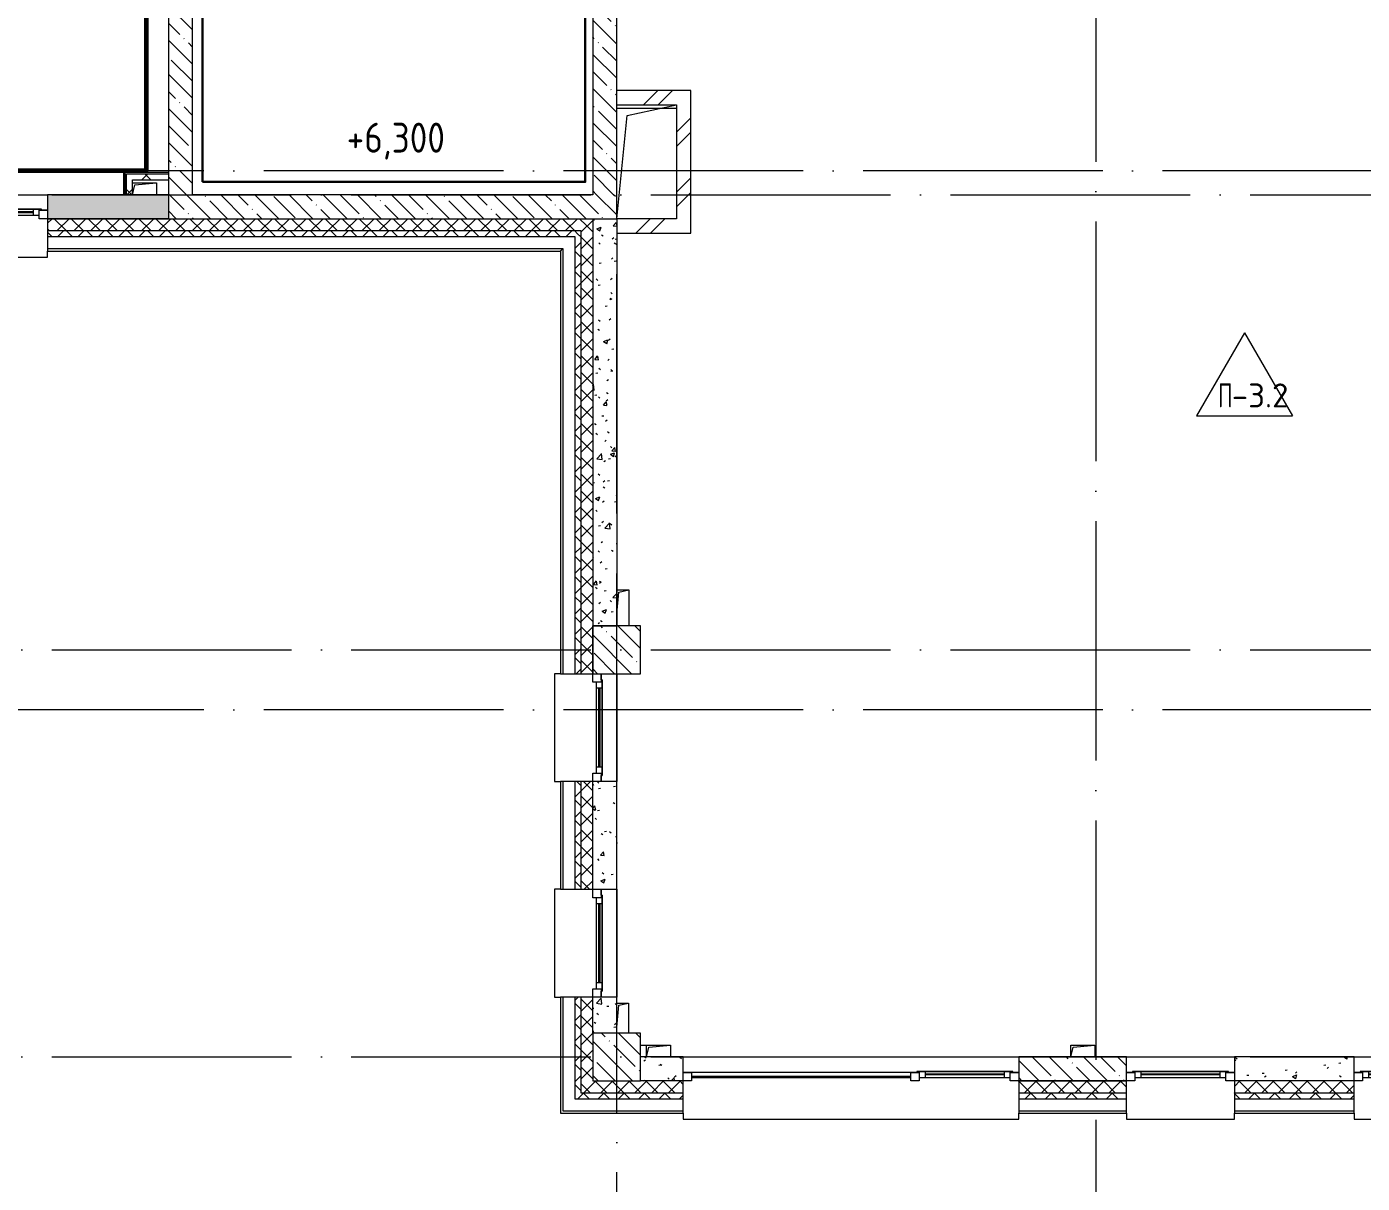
# Model space of a CAD drawing. Header units: millimetres. Extents: x -592259 to 288321, y -552984 to 293768.
# Drawn here: x 128029 to 139175, y -240386 to -230728 of the extents above; entities that cross this region are included whole.
import ezdxf

# ---------------------------------------------------------------- set-up
doc = ezdxf.new("R2010")
doc.units = ezdxf.units.MM
doc.linetypes.add('ADSK_Линия сетки', pattern=[2500, 2000, -250, 0, -250])
for name, color, linetype, lineweight in [('4.2) Штук 4 вып', 6, 'Continuous', 60), ('4.7) Штук. 5 вып 3.7Шт', 6, 'Continuous', 30), ('A-DETL-GENF-OTLN', 250, 'Continuous', 5), ('A-FLOR-____-IDEN', 250, 'Continuous', 9), ('A-FLOR-____-OTLN', 250, 'Continuous', 9), ('A-GLAZ-____-MCUT', 250, 'Continuous', 9), ('A-GLAZ-____-OTLN', 250, 'Continuous', 5), ('A-WALL-____-MCUT', 250, 'Continuous', 13), ('A-WALL-____-PATT', 250, 'Continuous', 13), ('A-WALL-FNSH-MCUT', 250, 'Continuous', 13), ('G-____-____-DIMS', 250, 'Continuous', 9), ('I-WALL-____-OTLN', 250, 'Continuous', 9), ('S-COLS-____-MCUT', 250, 'Continuous', 25), ('S-COLS-____-OTLN', 250, 'Continuous', 9), ('S-GRID-____-OTLN', 250, 'Continuous', 9)]:
    doc.layers.add(name, color=color, linetype=linetype, lineweight=lineweight)
doc.styles.add('GOST Common_1', font='', dxfattribs={"width": 0.9, "height": 250})
doc.styles.add('ISOCPEUR_2', font='isocpeur.ttf', dxfattribs={"height": 160})
doc.styles.get('GOST Common_1').set_extended_font_data('GOST Common')
pattern_1 = [(135, (28052.9, -258555.93), (-84.85281, -84.85281), []), (225, (28052.9, -258555.93), (84.85281, -84.85281), [])]
pattern_2 = [(45, (28052.91, -258555.93), (-70.71068, 70.71068), []), (135, (28052.91, -258555.93), (-70.71068, -70.71068), [])]
pattern_3 = [(135, (28052.9, -258555.93), (-142.5612, -142.5612), []), (135, (28195.47, -258555.93), (-142.5612, -142.5612), [252.016, -50.403, 3.353, -47.05])]
pattern_4 = [(50, (28052.9, -258555.93), (364.3679, -31.8783), [38.1, -419.1]), (355, (28052.9, -258555.93), (-70.4859, 382.1133), [30.48, -335.28]), (100.451, (28083.27, -258558.6), (293.885, 350.2334), [32.38, -356.18]), (46.184, (28052.9, -258454.33), (542.1585, -84.0858), [57.15, -628.65]), (96.636, (28098.1, -258461.34), (474.805, 494.8554), [48.57, -534.27]), (351.184, (28052.9, -258454.33), (474.8102, 494.85), [45.72, -502.92]), (21, (28103.7, -258479.73), (303.2285, -204.5305), [38.1, -419.1]), (326, (28103.7, -258479.73), (123.6039, 368.376), [30.48, -335.28]), (71.451, (28128.97, -258496.77), (426.8341, 163.8427), [32.38, -356.18]), (37.5, (28052.9, -258555.93), (6.17665, 169.11015), [16.764, -314.452, 16.764, -323.596, -336.55]), (37.5, (28052.9, -258555.93), (6.17665, 169.11015), [-671.576, 16.764, -319.786]), (7.5, (28052.9, -258555.93), (133.63888, 200.3615), [16.764, -177.292, 16.764, -306.832, -128.27]), (7.5, (28052.9, -258555.93), (133.63888, 200.3615), [-517.652, 16.764, -111.506]), (327.5, (27939.62, -258555.93), (271.18182, -11.45836), [16.764, -110.236, 16.764, -379.476, -525.78]), (327.5, (27939.62, -258555.93), (271.18182, -11.45836), [-523.24, 16.764, -509.016]), (317.5, (27888.82, -258555.93), (296.2585, 50.85285), [16.764, -148.336, 16.764, -246.38, -373.38]), (317.5, (27888.82, -258555.93), (296.2585, 50.85285), [-428.244, 16.764, -356.616])]
pattern_5 = [(45, (28052.9, -258555.93), (-141.42136, 141.42136), []), (135, (28052.9, -258555.93), (-141.42136, -141.42136), [])]
pattern_6 = [(45, (28052.9, -258555.93), (-251.4472, 251.4472), []), (45, (28052.9, -258174.93), (-251.4472, 251.4472), [])]

# ---------------------------------------------------------------- blocks, each defined once
blk = doc.blocks.new('Окно_СКБ_2Ст1 - Окно_СКБ_2Ст_2800_ОК11Л-29018704-АР1_Маркировочный план 3 этажа секция 2_3')
at = {"layer": 'A-GLAZ-____-MCUT'}
for p, q in [((-1400, -195), (-1400, -125)), ((-1400, -125), (-1330, -125)), ((-1330, -195), (-1400, -195)), ((-1330, -195), (-1350, -195)), ((-1350, -195), (-1350, -205)), ((-1350, -205), (-550, -205)), ((-550, -205), (-1350, -205)), ((-1330, -125), (-1330, -195)), ((-570, -155), (-1330, -155)), ((-1330, -155), (-1330, -195)), ((-1280, -205), (-1280, -155)), ((-620, -205), (-620, -155)), ((-570, -195), (-570, -125)), ((-570, -125), (-500, -125)), ((-570, -195), (-570, -155)), ((-500, -195), (-570, -195)), ((-550, -195), (-570, -195)), ((-550, -205), (-550, -195)), ((-500, -125), (-500, -195)), ((1330, -195), (1330, -125)), ((1330, -125), (1400, -125)), ((1400, -195), (1330, -195)), ((1400, -125), (1400, -195))]:
    blk.add_line(p, q, dxfattribs=at)
at = {"layer": 'A-GLAZ-____-MCUT', "lineweight": 5}
for p, q in [((-1280, -175), (-620, -175)), ((-620, -185), (-1280, -185)), ((1330, -155), (-500, -155)), ((1330, -165), (-500, -165))]:
    blk.add_line(p, q, dxfattribs=at)
at = {"layer": 'A-GLAZ-____-OTLN'}
for p, q in [((-1400, -195), (-1350, -195)), ((-550, -195), (1400, -195))]:
    blk.add_line(p, q, dxfattribs=at)
blk = doc.blocks.new('Окно_СКБ_1Ст1 - 120_Окно_СКБ_1Ст_900_ОК6Л-29019242-АР1_Маркировочный план 3 этажа секция 2_3')
at = {"layer": 'A-GLAZ-____-MCUT'}
for p, q in [((-450, -195), (-450, -125)), ((-450, -125), (-380, -125)), ((-380, -195), (-450, -195)), ((-380, -195), (-400, -195)), ((-400, -195), (-400, -205)), ((-400, -205), (400, -205)), ((400, -205), (-400, -205)), ((-380, -125), (-380, -195)), ((380, -155), (-380, -155)), ((-380, -155), (-380, -195)), ((-330, -205), (-330, -155)), ((330, -205), (330, -155)), ((380, -195), (380, -125)), ((380, -125), (450, -125)), ((380, -195), (380, -155)), ((450, -195), (380, -195)), ((400, -195), (380, -195)), ((400, -205), (400, -195)), ((450, -125), (450, -195))]:
    blk.add_line(p, q, dxfattribs=at)
at = {"layer": 'A-GLAZ-____-MCUT', "lineweight": 5}
for p, q in [((-330, -175), (330, -175)), ((330, -185), (-330, -185))]:
    blk.add_line(p, q, dxfattribs=at)
at = {"layer": 'A-GLAZ-____-OTLN'}
for p, q in [((-450, -195), (-400, -195)), ((400, -195), (450, -195))]:
    blk.add_line(p, q, dxfattribs=at)
blk = doc.blocks.new('Окно_СКБ_1Ст1 - 120_Окно_СКБ_1Ст_900_ОК6Л-29019246-АР1_Маркировочный план 3 этажа секция 2_3')
at = {"layer": 'A-GLAZ-____-MCUT'}
for p, q in [((-450, -195), (-450, -125)), ((-450, -125), (-380, -125)), ((-380, -195), (-450, -195)), ((-380, -195), (-400, -195)), ((-400, -195), (-400, -205)), ((-400, -205), (400, -205)), ((400, -205), (-400, -205)), ((-380, -125), (-380, -195)), ((380, -155), (-380, -155)), ((-380, -155), (-380, -195)), ((-330, -205), (-330, -155)), ((330, -205), (330, -155)), ((380, -195), (380, -125)), ((380, -125), (450, -125)), ((380, -195), (380, -155)), ((450, -195), (380, -195)), ((400, -195), (380, -195)), ((400, -205), (400, -195)), ((450, -125), (450, -195))]:
    blk.add_line(p, q, dxfattribs=at)
at = {"layer": 'A-GLAZ-____-MCUT', "lineweight": 5}
for p, q in [((-330, -175), (330, -175)), ((330, -185), (-330, -185))]:
    blk.add_line(p, q, dxfattribs=at)
at = {"layer": 'A-GLAZ-____-OTLN'}
for p, q in [((-450, -195), (-400, -195)), ((400, -195), (450, -195))]:
    blk.add_line(p, q, dxfattribs=at)
blk = doc.blocks.new('Окно_СКБ_1Ст1 - 120_Окно_СКБ_1Ст_900_ОК3л-29018696-АР1_Маркировочный план 3 этажа секция 2_3')
at = {"layer": 'A-GLAZ-____-MCUT'}
for p, q in [((-450, -195), (-450, -125)), ((-450, -125), (-380, -125)), ((-380, -195), (-450, -195)), ((-380, -195), (-400, -195)), ((-400, -195), (-400, -205)), ((-400, -205), (400, -205)), ((400, -205), (-400, -205)), ((-380, -125), (-380, -195)), ((380, -155), (-380, -155)), ((-380, -155), (-380, -195)), ((-330, -205), (-330, -155)), ((330, -205), (330, -155)), ((380, -195), (380, -125)), ((380, -125), (450, -125)), ((380, -195), (380, -155)), ((450, -195), (380, -195)), ((400, -195), (380, -195)), ((400, -205), (400, -195)), ((450, -125), (450, -195))]:
    blk.add_line(p, q, dxfattribs=at)
at = {"layer": 'A-GLAZ-____-MCUT', "lineweight": 5}
for p, q in [((-330, -175), (330, -175)), ((330, -185), (-330, -185))]:
    blk.add_line(p, q, dxfattribs=at)
at = {"layer": 'A-GLAZ-____-OTLN'}
for p, q in [((-450, -195), (-400, -195)), ((400, -195), (450, -195))]:
    blk.add_line(p, q, dxfattribs=at)
blk = doc.blocks.new('WNW_Отлив1 - Отлив_металлический 2-28596055-АР1_Маркировочный план 3 этажа секция 2_3')
at = {"layer": 'A-GLAZ-____-OTLN'}
for p, q in [((450, 320), (-450, 320)), ((-450, 320), (-450, 270)), ((450, 270), (450, 320))]:
    blk.add_line(p, q, dxfattribs=at)
blk = doc.blocks.new('WNW_Отлив1 - Отлив_металлический 2-28596384-АР1_Маркировочный план 3 этажа секция 2_3')
at = {"layer": 'A-GLAZ-____-OTLN'}
for p, q in [((1400, 320), (-1400, 320)), ((-1400, 320), (-1400, 270)), ((1400, 270), (1400, 320))]:
    blk.add_line(p, q, dxfattribs=at)
blk = doc.blocks.new('BSC_Колонна _Прямоугольная - 400x400-V138-АР1_Маркировочный план 3 этажа секция 2_3')
at = {"layer": 'S-COLS-____-OTLN', "lineweight": 5}
h = blk.add_hatch(dxfattribs=at)
h.set_pattern_fill('FP_114', color=256, style=0, pattern_type=2)
h.set_pattern_definition([(135, (-104900, -19225), (-142.56192, -142.56192), []), (135, (-104757.44, -19225), (-142.56192, -142.56192), [252.016, -50.403, 3.353, -47.05])])
h.paths.add_polyline_path([(0, -200), (200, -200), (200, 200), (-200, 200), (-200, -200)])
at = {"layer": 'S-COLS-____-MCUT', "lineweight": 5}
for p, q in [((200, 200), (-200, 200)), ((-200, 200), (-200, -200)), ((200, -200), (200, 200)), ((-200, -200), (200, -200))]:
    blk.add_line(p, q, dxfattribs=at)
blk = doc.blocks.new('_Wn_-As_OpeningMEP_floor__Rectangular - _Wn_-As_OpeningMEP_floor__Rectangular-39137523-АР1_Маркировочный план 3 этажа секция 2_3')
at = {"layer": 'A-DETL-GENF-OTLN', "lineweight": 5}
for p, q in [((-50, -50), (-32, 132)), ((-32, 132), (50, 150))]:
    blk.add_line(p, q, dxfattribs=at)
blk = doc.blocks.new('_Wn_-As_OpeningMEP_floor__Rectangular - _Wn_-As_OpeningMEP_floor__Rectangular-V149-АР1_Маркировочный план 3 этажа секция 2_3')
at = {"layer": 'A-DETL-GENF-OTLN', "lineweight": 5}
for p, q in [((-50, -50), (-32, 132)), ((-32, 132), (50, 150))]:
    blk.add_line(p, q, dxfattribs=at)
blk = doc.blocks.new('_Wn_-As_OpeningMEP_floor__Rectangular - _Wn_-As_OpeningMEP_floor__Rectangular-V148-АР1_Маркировочный план 3 этажа секция 2_3')
at = {"layer": 'A-DETL-GENF-OTLN', "lineweight": 5}
for p, q in [((-100, 0), (-82, 82)), ((-82, 82), (100, 100))]:
    blk.add_line(p, q, dxfattribs=at)
blk = doc.blocks.new('_Wn_-As_OpeningMEP_floor__Rectangular - _Wn_-As_OpeningMEP_floor__Rectangular-39996176-АР1_Маркировочный план 3 этажа секция 2_3')
at = {"layer": 'A-DETL-GENF-OTLN', "lineweight": 5}
for p, q in [((-163, 438), (250, 525)), ((-250, -425), (-163, 438))]:
    blk.add_line(p, q, dxfattribs=at)
blk = doc.blocks.new('AAR_СКБ_Марка_Перекрытия - Марка пола-17325028-АР1_Маркировочный план 3 этажа секция 2_3')
at = {"layer": 'A-FLOR-____-IDEN'}
for p, q in [((0, 6.93), (-4, 0)), ((0, 6.93), (4, 0)), ((-4, 0), (4, 0))]:
    blk.add_line(p, q, dxfattribs=at)

msp = doc.modelspace()

# ---------------------------------------------------------------- hatches: boundary and pattern name
at = {"layer": 'A-WALL-____-PATT', "lineweight": 15}
h = msp.add_hatch(dxfattribs=at)
h.set_pattern_fill('FP_19', color=256, style=0, pattern_type=2)
h.set_pattern_definition(pattern_3)
h.paths.add_polyline_path([(129412.8162, -232330.8689), (129412.9057, -232330.8689), (129412.9057, -225280.9608), (129212.9057, -225280.9608), (129212.9057, -232330.8689), (129412.7566, -232330.8689)])
h.paths.add_polyline_path([(129257.8747, -223640.9608), (129412.9057, -223640.9608), (129412.9057, -222455.9292), (129212.9057, -222455.9292), (129212.9057, -223640.9608)])
h = msp.add_hatch(dxfattribs=at)
h.set_pattern_fill('FP_19', color=256, style=0, pattern_type=2)
h.set_pattern_definition(pattern_3)
h.paths.add_polyline_path([(132752.9063, -232130.8689), (132952.9063, -232130.8689), (132952.9063, -230430.9286), (132752.9063, -230430.9286), (132752.9063, -231449.0772)])
h.paths.add_polyline_path([(132752.9063, -230030.9286), (132952.9063, -230030.9286), (132952.9063, -226230.9286), (132752.9063, -226230.9286), (132752.9063, -230016.7154)])
h.paths.add_polyline_path([(132952.9063, -225830.9286), (132952.9063, -225280.9608), (132752.9063, -225280.9608), (132752.9063, -225830.9286)])
h.paths.add_polyline_path([(132752.9063, -223640.9608), (132952.9063, -223640.9608), (132952.9063, -222980.9286), (132752.9063, -222980.9286), (132752.9063, -223610.9608)])
h = msp.add_hatch(dxfattribs=at)
h.set_pattern_fill('FP_2', color=256, style=0, pattern_type=2)
h.set_pattern_definition(pattern_6)
h.paths.add_polyline_path([(133152.9057, -231380.8982), (133452.9063, -231380.8982), (133452.9063, -231260.8982), (132952.9063, -231260.8982), (132952.9063, -231380.8982)])
h = msp.add_hatch(dxfattribs=at)
h.set_pattern_fill('FP_2', color=256, style=0, pattern_type=2)
h.set_pattern_definition(pattern_6)
h.paths.add_polyline_path([(133453.0388, -232330.8689), (133572.9063, -232330.8689), (133572.9063, -231260.8982), (133452.9063, -231260.8982), (133452.9063, -232330.8689)])
h = msp.add_hatch(dxfattribs=at)
h.set_pattern_fill('FP_52', color=256, style=0, pattern_type=2)
h.set_pattern_definition(pattern_5)
h.paths.add_polyline_path([(128862.9057, -232005.9286), (129212.9057, -232005.9286), (129212.9057, -231955.9286), (128862.9057, -231955.9286)])
h = msp.add_hatch(dxfattribs=at)
h.set_pattern_fill('FP_52', color=256, style=0, pattern_type=2)
h.set_pattern_definition(pattern_5)
h.paths.add_polyline_path([(128910.8044, -232130.9286), (128912.9057, -232130.9286), (128912.9057, -232005.9286), (128862.9057, -232005.9286), (128862.9057, -232130.9286)])
h = msp.add_hatch(dxfattribs=at)
h.set_pattern_fill('FP_124', color=256, style=0, pattern_type=2)
h.set_pattern_definition(pattern_4)
h.paths.add_polyline_path([(129212.3031, -232330.9286), (129212.9057, -232330.8689), (129212.9057, -232130.9286), (128202.9057, -232130.9286), (128202.9057, -232330.9286), (128235.0029, -232330.9286)])
h.paths.add_polyline_path([(121602.9057, -232330.9286), (121602.9057, -232130.9286), (120802.9057, -232130.9286), (120802.9057, -232330.9286), (121476.9879, -232330.9286)])
h.paths.add_polyline_path([(126883.3999, -232330.9286), (127302.9057, -232330.8689), (127302.9057, -232130.9286), (126402.9057, -232130.9286), (126402.9057, -232330.9286)])
h.paths.add_polyline_path([(125502.9057, -232330.9286), (125502.9057, -232130.9286), (124952.9057, -232130.9286), (124953.2339, -232330.9286)])
h.paths.add_polyline_path([(124552.7566, -232330.9286), (124552.9057, -232330.8689), (124552.9057, -232130.9286), (124302.9057, -232130.9286), (124302.9057, -232330.9286)])
h.paths.add_polyline_path([(99902.9057, -232330.9286), (101352.9057, -232330.8689), (101352.9057, -232130.9286), (99902.9057, -232130.9286), (99902.9057, -232330.8689)])
h.paths.add_polyline_path([(98202.9057, -232330.9286), (98202.9057, -232130.9286), (97752.9057, -232130.9286), (97753.1742, -232330.9286), (97823.9355, -232330.9286)])
h.paths.add_polyline_path([(117422.179, -232330.9286), (117702.9057, -232330.8689), (117702.9057, -232130.9286), (116902.9057, -232130.9286), (116902.9057, -232330.9286)])
h.paths.add_polyline_path([(118602.9057, -232330.9286), (119502.9057, -232330.8689), (119502.9057, -232130.9286), (118602.9057, -232130.9286), (118602.9057, -232330.8689)])
h.paths.add_polyline_path([(113367.37, -232330.9286), (113802.9057, -232330.8689), (113802.9057, -232130.9286), (112302.9057, -232130.9286), (112302.9057, -232330.9286)])
h.paths.add_polyline_path([(111402.9057, -232330.9286), (111402.9057, -232130.9286), (111202.9057, -232130.9286), (111203.0251, -232330.9286)])
h.paths.add_polyline_path([(110802.7267, -232330.9286), (110802.9057, -232330.8689), (110802.9057, -232130.9286), (110502.9057, -232130.9286), (110502.9057, -232330.9286), (110664.164, -232330.9286)])
h.paths.add_polyline_path([(109602.9057, -232330.9286), (109602.9057, -232130.9286), (108352.9057, -232130.9286), (108352.9057, -232330.9286), (109312.561, -232330.9286)])
h.paths.add_polyline_path([(103902.9057, -232330.9286), (103902.9057, -232130.9286), (103052.9057, -232130.9286), (103052.9057, -232330.9286)])
h.paths.add_polyline_path([(102652.667, -232330.9286), (102652.9057, -232330.8689), (102652.9057, -232130.9286), (102252.9057, -232130.9286), (102252.9057, -232330.9286), (102554.546, -232330.9286)])
h = msp.add_hatch(dxfattribs=at)
h.set_pattern_fill('FP_19', color=256, style=0, pattern_type=2)
h.set_pattern_definition(pattern_3)
h.paths.add_polyline_path([(132482.9063, -232330.8689), (132952.9051, -232330.8677), (132952.8838, -232130.8689), (129412.9057, -232130.9286), (129412.9057, -232330.8689), (132289.8119, -232330.8689)])
h = msp.add_hatch(dxfattribs=at)
h.set_pattern_fill('FP_49', color=256, style=0, pattern_type=2)
h.set_pattern_definition(pattern_2)
h.paths.add_polyline_path([(131062.9276, -232430.8689), (132652.9063, -232430.8689), (132752.8838, -232330.8689), (128202.9057, -232330.9286), (128202.9057, -232430.8689), (130938.2089, -232430.8689)])
h.paths.add_polyline_path([(125502.9057, -232430.8689), (125502.9057, -232330.9286), (124302.9057, -232330.9286), (124302.9057, -232430.8689)])
h.paths.add_polyline_path([(126883.3999, -232430.8689), (127302.9057, -232430.8689), (127302.3687, -232330.9286), (126402.9057, -232330.9286), (126402.9057, -232430.8689)])
h.paths.add_polyline_path([(118602.9057, -232430.8689), (119502.9057, -232430.8689), (119502.3687, -232330.9286), (118602.9057, -232330.9286)])
h.paths.add_polyline_path([(121602.9057, -232430.8689), (121602.9057, -232330.9286), (120402.9057, -232330.9286), (120402.9057, -232430.8689), (121476.9879, -232430.8689)])
h.paths.add_polyline_path([(117422.179, -232430.8689), (117702.9057, -232430.8689), (117702.9057, -232330.9286), (116502.9057, -232330.9286), (116502.9057, -232430.8689), (116902.9057, -232430.8689)])
h.paths.add_polyline_path([(113367.37, -232430.8689), (113802.9057, -232430.8689), (113802.0107, -232330.9286), (112302.9057, -232330.9286), (112302.9057, -232430.8689)])
h.paths.add_polyline_path([(110664.164, -232430.8689), (111402.9057, -232430.8689), (111402.9057, -232330.9286), (110502.9057, -232330.9286), (110502.9057, -232430.8689)])
h.paths.add_polyline_path([(109602.9057, -232430.8689), (109602.9057, -232330.9286), (107952.9057, -232330.9286), (107952.9057, -232430.8689), (109312.561, -232430.8689)])
h.paths.add_polyline_path([(102554.546, -232430.8689), (103902.9057, -232430.8689), (103902.9057, -232330.9286), (102252.9057, -232330.9286), (102252.9057, -232430.8689)])
h.paths.add_polyline_path([(101202.943, -232430.8689), (101352.9057, -232430.8689), (101352.0405, -232330.9286), (99902.9057, -232330.9286), (99902.9057, -232430.8689)])
h.paths.add_polyline_path([(97302.9356, -232430.8689), (98202.9057, -232430.8689), (98202.9057, -232330.9286), (97252.9057, -232330.9286), (97252.9057, -232430.8689)])
h = msp.add_hatch(dxfattribs=at)
h.set_pattern_fill('FP_49', color=256, style=0, pattern_type=2)
h.set_pattern_definition(pattern_2)
h.paths.add_polyline_path([(132652.9063, -239530.9286), (132752.9057, -239530.9136), (132752.9063, -238830.9286), (132652.9063, -238830.9286), (132652.9063, -239527.8881)])
h.paths.add_polyline_path([(132690.5692, -237930.9286), (132752.9063, -237930.9286), (132752.9063, -237030.9286), (132652.9063, -237030.9286), (132652.9063, -237930.9286)])
h.paths.add_polyline_path([(132652.9063, -236130.9286), (132752.9057, -236130.9286), (132752.8838, -232330.8914), (132652.9063, -232430.8689), (132652.9063, -235430.8689)])
h = msp.add_hatch(dxfattribs=at)
h.set_pattern_fill('FP_124', color=256, style=0, pattern_type=2)
h.set_pattern_definition(pattern_4)
h.paths.add_polyline_path([(132952.9063, -235430.8689), (132952.9051, -232330.8689), (132752.9063, -232330.8982), (132752.9063, -235430.8689), (132866.7964, -235430.8689)])
h = msp.add_hatch(dxfattribs=at)
h.set_pattern_fill('FP_2', color=256, style=0, pattern_type=2)
h.set_pattern_definition(pattern_6)
h.paths.add_polyline_path([(133513.5954, -232450.8689), (133572.9063, -232450.8689), (133572.9063, -232330.8689), (132952.9063, -232330.8982), (132952.9063, -232450.8689), (133510.118, -232450.8689)])
h = msp.add_hatch(dxfattribs=at)
h.set_pattern_fill('FP_48', color=256, style=0, pattern_type=2)
h.set_pattern_definition(pattern_1)
h.paths.add_polyline_path([(132602.9063, -232480.8689), (132652.9063, -232430.8689), (128202.9057, -232430.8689), (128202.9057, -232480.8689), (132502.9063, -232480.8689)])
h.paths.add_polyline_path([(127302.9057, -232480.8689), (127302.9057, -232430.8689), (126402.9057, -232430.8689), (126402.9057, -232480.8689), (126883.3999, -232480.8689)])
h.paths.add_polyline_path([(124952.9057, -232480.8689), (125502.9057, -232480.8689), (125502.9057, -232430.8689), (124302.9057, -232430.8689), (124302.9057, -232480.8689)])
h.paths.add_polyline_path([(120402.9057, -232480.8689), (121602.9057, -232480.8689), (121602.9057, -232430.8689), (120402.9057, -232430.8689)])
h.paths.add_polyline_path([(119502.9057, -232480.8689), (119502.9057, -232430.8689), (118602.9057, -232430.8689), (118602.9057, -232480.8689), (118773.7819, -232480.8689)])
h.paths.add_polyline_path([(117702.9057, -232480.8689), (117702.9057, -232430.8689), (116502.9057, -232430.8689), (116502.9057, -232480.8689), (117422.179, -232480.8689)])
h.paths.add_polyline_path([(112302.9057, -232480.8689), (113802.9057, -232480.8689), (113802.9057, -232430.8689), (112302.9057, -232430.8689), (112302.9057, -232456.0511)])
h.paths.add_polyline_path([(111402.9057, -232480.8689), (111402.9057, -232430.8689), (110502.9057, -232430.8689), (110502.9057, -232480.8689), (110664.164, -232480.8689)])
h.paths.add_polyline_path([(107952.9057, -232480.8689), (109602.9057, -232480.8689), (109602.9057, -232430.8689), (107952.9057, -232430.8689)])
h.paths.add_polyline_path([(102554.546, -232480.8689), (103902.9057, -232480.8689), (103902.9057, -232430.8689), (102252.9057, -232430.8689), (102252.9057, -232480.8689)])
h.paths.add_polyline_path([(101352.9057, -232480.8689), (101352.9057, -232430.8689), (99902.9057, -232430.8689), (99902.9057, -232480.8689), (101202.943, -232480.8689)])
h.paths.add_polyline_path([(97202.9057, -232480.8689), (98202.9057, -232480.8689), (98202.9057, -232430.8689), (97202.9057, -232430.8689)])
h = msp.add_hatch(dxfattribs=at)
h.set_pattern_fill('FP_48', color=256, style=0, pattern_type=2)
h.set_pattern_definition(pattern_1)
h.paths.add_polyline_path([(132652.9063, -239630.9286), (132652.9063, -238830.9286), (132602.9063, -238830.9286), (132602.9063, -239630.9286)])
h.paths.add_polyline_path([(132652.9063, -237930.9286), (132652.9063, -237030.9286), (132602.9063, -237030.9286), (132602.9063, -237930.9286)])
h.paths.add_polyline_path([(132652.9063, -236130.9286), (132652.9063, -232430.8689), (132602.9063, -232480.8689), (132602.9063, -236130.9286), (132620.4399, -236130.9286)])
h = msp.add_hatch(dxfattribs=at)
h.set_pattern_fill('FP_124', color=256, style=0, pattern_type=2)
h.set_pattern_definition(pattern_4)
h.paths.add_polyline_path([(132764.0174, -239130.9286), (132952.9063, -239130.9286), (132952.9063, -238830.9286), (132752.9063, -238830.9286), (132752.9063, -239130.9286)])
h.paths.add_polyline_path([(132952.9063, -237930.9286), (132952.9063, -237030.9286), (132752.9063, -237030.9286), (132752.9063, -237930.9286), (132797.3506, -237930.9286)])
h.paths.add_polyline_path([(132858.4614, -235730.9286), (132952.9063, -235730.9286), (132952.9063, -235430.8689), (132752.9063, -235430.8689), (132752.9063, -235730.9286), (132762.9083, -235730.9286)])
h = msp.add_hatch(dxfattribs=at)
h.set_pattern_fill('FP_124', color=256, style=0, pattern_type=2)
h.set_pattern_definition(pattern_4)
h.paths.add_polyline_path([(133152.9063, -239530.9286), (133507.9057, -239530.9286), (133507.9057, -239330.9286), (133152.9063, -239330.9883), (133152.9063, -239511.8377)])
h = msp.add_hatch(dxfattribs=at)
h.set_pattern_fill('FP_19', color=256, style=0, pattern_type=2)
h.set_pattern_definition(pattern_3)
h.paths.add_polyline_path([(136344.6209, -239530.9883), (137207.9057, -239530.9286), (137207.9057, -239330.9883), (136307.8838, -239330.9883), (136307.9057, -239530.9883)])
h = msp.add_hatch(dxfattribs=at)
h.set_pattern_fill('FP_19', color=256, style=0, pattern_type=2)
h.set_pattern_definition(pattern_3)
h.paths.add_polyline_path([(137207.9057, -239330.9883), (137207.9057, -239330.9286), (137020.4224, -239330.9883)])
h = msp.add_hatch(dxfattribs=at)
h.set_pattern_fill('FP_124', color=256, style=0, pattern_type=2)
h.set_pattern_definition(pattern_4)
h.paths.add_polyline_path([(139107.9057, -239530.9286), (139107.9057, -239330.9286), (138107.9057, -239330.9883), (138107.9057, -239530.9286), (139047.8269, -239530.9286)])
h.paths.add_polyline_path([(141152.9057, -239530.9286), (141452.9057, -239530.9286), (141452.9057, -239330.9286), (140007.9057, -239330.9286), (140007.9057, -239530.9286), (140399.4299, -239530.9286)])
h.paths.add_polyline_path([(141852.9057, -239530.9286), (141902.8838, -239530.7685), (141902.8838, -239330.9286), (141852.9057, -239330.9286), (141852.9057, -239528.9122)])
h = msp.add_hatch(dxfattribs=at)
h.set_pattern_fill('FP_48', color=256, style=0, pattern_type=2)
h.set_pattern_definition(pattern_1)
h.paths.add_polyline_path([(141652.9063, -239680.9286), (141752.9063, -239680.9286), (141752.9063, -239630.9286), (140007.9057, -239630.9286), (140007.9057, -239680.9286), (141632.9063, -239680.9286)])
h.paths.add_polyline_path([(137207.9057, -239680.9286), (137207.9057, -239630.9286), (136307.9057, -239630.9286), (136307.9057, -239680.9286)])
h.paths.add_polyline_path([(138107.9057, -239680.9286), (139107.9057, -239680.9286), (139107.9057, -239630.9286), (138107.9057, -239630.9286)])
h.paths.add_polyline_path([(132602.9063, -239680.9286), (133507.9057, -239680.9286), (133507.9057, -239630.9286), (132602.9063, -239630.9286)])
h = msp.add_hatch(dxfattribs=at)
h.set_pattern_fill('FP_49', color=256, style=0, pattern_type=2)
h.set_pattern_definition(pattern_2)
h.paths.add_polyline_path([(141632.9063, -239630.9286), (141802.9063, -239630.9286), (141802.9063, -239534.9286), (141632.9063, -239534.9286), (141632.9063, -239530.9286), (140007.9057, -239530.9286), (140007.9057, -239630.9286)])
h.paths.add_polyline_path([(138107.9057, -239630.9286), (139107.9057, -239630.9286), (139107.9057, -239530.9286), (138107.9057, -239530.9286), (138107.9057, -239592.8109)])
h.paths.add_polyline_path([(137207.9057, -239630.9286), (137207.3687, -239530.9883), (136307.9057, -239530.9883), (136307.9057, -239630.9286)])
h.paths.add_polyline_path([(133507.9057, -239630.9286), (133507.9057, -239530.9286), (132652.9063, -239530.9292), (132652.9063, -239630.9286)])
at = {"layer": 'S-COLS-____-OTLN', "lineweight": 5}
h = msp.add_hatch(dxfattribs=at)
h.set_pattern_fill('FP_19', color=256, style=0, pattern_type=2)
h.set_pattern_definition(pattern_3)
h.paths.add_polyline_path([(133101.6871, -236130.9286), (133152.9057, -236130.9286), (133152.9057, -235730.9286), (132752.9063, -235730.9286), (132752.9063, -236130.9286), (133090.588, -236130.9286)])

# ---------------------------------------------------------------- linework, layer by layer
at = {"layer": '4.2) Штук 4 вып'}
msp.add_lwpolyline([(103365.2612, -223103.235), (129025.4057, -223103.235), (129025.4057, -231930.9286), (103365.2612, -231930.9286)], close=True, dxfattribs=at)
at = {"layer": '4.7) Штук. 5 вып 3.7Шт'}
msp.add_lwpolyline([(129496.3122, -232024.0685), (132690.6334, -232024.0685), (132690.6334, -222780.9286), (129496.3122, -222780.9286)], close=True, dxfattribs=at)
at = {"layer": 'A-FLOR-____-OTLN', "lineweight": 5}
for p, q in [((128912.9057, -232030.9286), (129112.9057, -232030.9286)), ((129112.9057, -232030.9286), (129112.9057, -232130.9286)), ((132952.9063, -235430.9286), (133053.4597, -235430.9286)), ((133053.4597, -235430.9286), (133053.4597, -235730.9286)), ((132952.9063, -238880.9286), (133052.9057, -238880.9286)), ((133052.9057, -238880.9286), (133052.9057, -239130.9286)), ((133152.9057, -239230.928), (133402.9063, -239230.928)), ((133202.9063, -239330.9286), (133202.9063, -239230.9286)), ((133402.9063, -239230.928), (133402.9063, -239330.9286)), ((136743.3946, -239330.9286), (136743.3946, -239230.928)), ((136743.3946, -239230.928), (136943.3946, -239230.928)), ((136943.3946, -239230.928), (136943.3946, -239330.9286))]:
    msp.add_line(p, q, dxfattribs=at)
at = {"layer": 'A-WALL-____-MCUT', "color": 250, "lineweight": 15}
for p, q in [((129212.9057, -225310.9608), (129212.9057, -232330.8689)), ((129412.9057, -232130.8689), (129412.9057, -225310.9608)), ((132752.9063, -230430.9286), (132752.9063, -232130.8689)), ((132952.9063, -232330.8689), (132952.9063, -230430.9286)), ((132752.9063, -232130.8689), (129412.9057, -232130.8689)), ((129212.9057, -232330.8689), (132952.9063, -232330.8689)), ((137207.9057, -239330.9883), (136307.8838, -239330.9883)), ((136307.8838, -239330.9883), (136307.8838, -239530.9883)), ((137207.9057, -239330.9286), (136307.9057, -239330.9286)), ((136307.9057, -239330.9286), (136307.9057, -239530.9286)), ((137207.9057, -239530.9883), (137207.9057, -239330.9286)), ((136307.8838, -239530.9883), (137207.9057, -239530.9883)), ((136307.9057, -239530.9286), (137207.9057, -239530.9286))]:
    msp.add_line(p, q, dxfattribs=at)
at = {"layer": 'A-WALL-____-MCUT', "color": 7, "lineweight": 15}
for p, q in [((133572.9063, -231260.8982), (132952.9063, -231260.8982)), ((133572.9063, -232450.8689), (133572.9063, -231260.8982)), ((132952.9063, -231380.8982), (133452.9063, -231380.8982)), ((133452.9063, -231380.8982), (133452.9063, -232330.8689)), ((128862.9057, -231955.9286), (129212.9057, -231955.9286)), ((128862.9057, -232130.9286), (128862.9057, -231955.9286)), ((128912.9057, -232005.9286), (129212.9057, -232005.9286)), ((128912.9057, -232130.9286), (128912.9057, -232005.9286)), ((129212.9057, -232130.9286), (128202.9057, -232130.9286)), ((128202.9057, -232130.9286), (128202.9057, -232330.9286)), ((129212.9057, -232330.8689), (128202.9057, -232330.8689)), ((128202.9057, -232330.9286), (129212.9057, -232330.9286)), ((129212.9057, -232330.9286), (129212.9057, -232330.8689)), ((132752.9063, -232330.8689), (132752.9063, -235730.9286)), ((133452.9063, -232330.8689), (132952.9063, -232330.8689)), ((132952.9063, -232330.8689), (132952.9063, -235730.9286)), ((128202.9057, -232430.8689), (128202.9057, -232480.8689)), ((128202.9057, -232430.8689), (132652.9063, -232430.8689)), ((128202.9057, -232480.8689), (132602.9063, -232480.8689)), ((132602.9063, -232480.8689), (132602.9063, -236130.9286)), ((132652.9063, -232430.8689), (132652.9063, -236130.9286)), ((132952.9063, -232450.8689), (133572.9063, -232450.8689)), ((132602.9063, -236130.9286), (132652.9063, -236130.9286)), ((132652.9063, -237030.9286), (132602.9063, -237030.9286)), ((132602.9063, -237030.9286), (132602.9063, -237930.9286)), ((132652.9063, -237030.9286), (132652.9063, -237930.9286)), ((132752.9063, -237930.9286), (132752.9063, -237030.9286)), ((132952.9063, -237030.9286), (132752.9063, -237030.9286)), ((132952.9063, -237930.9286), (132952.9063, -237030.9286)), ((132602.9063, -237930.9286), (132652.9063, -237930.9286)), ((132752.9063, -237930.9286), (132952.9063, -237930.9286)), ((132652.9063, -238830.9286), (132602.9063, -238830.9286)), ((132602.9063, -238830.9286), (132602.9063, -239680.9286)), ((132652.9063, -238830.9286), (132652.9063, -239630.9286)), ((132752.9063, -239130.9286), (132752.9063, -238830.9286)), ((132952.9063, -238830.9286), (132752.9063, -238830.9286)), ((132952.9063, -239130.9286), (132952.9063, -238830.9286)), ((133507.9057, -239330.9286), (133152.9063, -239330.9286)), ((133507.9057, -239530.9286), (133507.9057, -239330.9286)), ((139107.9057, -239330.9286), (138107.9057, -239330.9286)), ((138107.9057, -239330.9286), (138107.9057, -239530.9286)), ((139107.9057, -239530.9286), (139107.9057, -239330.9286)), ((132652.9063, -239630.9286), (133507.9057, -239630.9286)), ((133507.9057, -239530.9286), (133152.9063, -239530.9286)), ((133507.9057, -239680.9286), (133507.9057, -239630.9286)), ((136307.9057, -239630.9286), (136307.9057, -239680.9286)), ((136307.9057, -239630.9286), (137207.9057, -239630.9286)), ((137207.9057, -239680.9286), (137207.9057, -239630.9286)), ((139107.9057, -239530.9286), (138107.9057, -239530.9286)), ((138107.9057, -239630.9286), (138107.9057, -239680.9286)), ((138107.9057, -239630.9286), (139107.9057, -239630.9286)), ((139107.9057, -239680.9286), (139107.9057, -239630.9286)), ((132602.9063, -239680.9286), (133507.9057, -239680.9286)), ((136307.9057, -239680.9286), (137207.9057, -239680.9286)), ((138107.9057, -239680.9286), (139107.9057, -239680.9286))]:
    msp.add_line(p, q, dxfattribs=at)
at = {"layer": 'A-WALL-____-MCUT', "lineweight": 15}
for p, q in [((128850.4057, -231943.4286), (129212.9057, -231943.4286)), ((128850.4057, -232130.9286), (128850.4057, -231943.4286)), ((128202.9057, -232580.8689), (132502.9063, -232580.8689)), ((132482.9063, -232600.8689), (132502.9063, -232580.8689)), ((132502.9063, -232580.8689), (132502.9063, -236130.9286)), ((132752.9063, -235730.9286), (132952.9063, -235730.9286)), ((132502.9063, -237030.9286), (132502.9063, -237930.9286)), ((132502.9063, -238830.9286), (132502.9063, -239780.9286)), ((132502.9063, -239780.9286), (133507.9057, -239780.9286)), ((136307.9057, -239780.9286), (137207.9057, -239780.9286)), ((138107.9057, -239780.9286), (139107.9057, -239780.9286))]:
    msp.add_line(p, q, dxfattribs=at)
at = {"layer": 'A-WALL-____-MCUT', "color": 10, "lineweight": 15}
for p, q in [((128202.9057, -232330.9286), (128202.9057, -232430.8689)), ((128202.9057, -232480.8689), (128202.9057, -232580.8689)), ((132752.9063, -236130.9286), (132752.9063, -235730.9286)), ((132502.9063, -236130.9286), (132602.9063, -236130.9286)), ((132652.9063, -236130.9286), (132752.9063, -236130.9286)), ((132602.9063, -237030.9286), (132502.9063, -237030.9286)), ((132752.9063, -237030.9286), (132652.9063, -237030.9286)), ((132502.9063, -237930.9286), (132602.9063, -237930.9286)), ((132652.9063, -237930.9286), (132752.9063, -237930.9286)), ((132602.9063, -238830.9286), (132502.9063, -238830.9286)), ((132752.9063, -238830.9286), (132652.9063, -238830.9286)), ((133507.9057, -239630.9286), (133507.9057, -239530.9286)), ((137207.9057, -239530.9286), (136307.9057, -239530.9286)), ((136307.9057, -239530.9286), (136307.9057, -239630.9286)), ((137207.9057, -239630.9286), (137207.9057, -239530.9286)), ((138107.9057, -239530.9286), (138107.9057, -239630.9286)), ((139107.9057, -239630.9286), (139107.9057, -239530.9286)), ((133507.9057, -239780.9286), (133507.9057, -239680.9286)), ((136307.9057, -239680.9286), (136307.9057, -239780.9286)), ((137207.9057, -239780.9286), (137207.9057, -239680.9286)), ((138107.9057, -239680.9286), (138107.9057, -239780.9286)), ((139107.9057, -239780.9286), (139107.9057, -239680.9286))]:
    msp.add_line(p, q, dxfattribs=at)
at = {"layer": 'A-WALL-FNSH-MCUT', "lineweight": 15}
for p, q in [((129212.9057, -231930.9286), (128837.9057, -231930.9286)), ((128837.9057, -231930.9286), (128837.9057, -232130.9286)), ((128202.9057, -232580.8689), (128202.9057, -232600.8689)), ((128202.9057, -232600.8689), (132482.9063, -232600.8689)), ((132482.9063, -232600.8689), (132482.9063, -236130.9286)), ((132482.9063, -236130.9286), (132502.9063, -236130.9286)), ((132502.9063, -237030.9286), (132482.9063, -237030.9286)), ((132482.9063, -237030.9286), (132482.9063, -237930.9286)), ((132482.9063, -237930.9286), (132502.9063, -237930.9286)), ((132502.9063, -238830.9286), (132482.9063, -238830.9286)), ((132482.9063, -238830.9286), (132482.9063, -239800.9286)), ((132482.9063, -239800.9286), (133507.9057, -239800.9286)), ((133507.9057, -239800.9286), (133507.9057, -239780.9286)), ((136307.9057, -239780.9286), (136307.9057, -239800.9286)), ((136307.9057, -239800.9286), (137207.9057, -239800.9286)), ((137207.9057, -239800.9286), (137207.9057, -239780.9286)), ((138107.9057, -239780.9286), (138107.9057, -239800.9286)), ((138107.9057, -239800.9286), (139107.9057, -239800.9286)), ((139107.9057, -239800.9286), (139107.9057, -239780.9286))]:
    msp.add_line(p, q, dxfattribs=at)
at = {"layer": 'I-WALL-____-OTLN', "lineweight": 15}
for p, q in [((133452.9063, -231410.8689), (132952.9063, -231410.8689)), ((127302.9057, -232130.9286), (128202.9057, -232130.9286)), ((132952.9063, -236130.9286), (132952.9063, -237030.9286)), ((132952.9063, -237930.9286), (132952.9063, -238830.9286)), ((133507.9057, -239330.9286), (136307.9057, -239330.9286)), ((137207.9057, -239330.9286), (138107.9057, -239330.9286)), ((139107.9057, -239330.9286), (140007.9057, -239330.9286))]:
    msp.add_line(p, q, dxfattribs=at)
at = {"layer": 'S-COLS-____-MCUT', "lineweight": 5}
for p, q in [((132752.9057, -235730.9286), (132752.9057, -236130.9286)), ((133152.9057, -235730.9286), (132952.9063, -235730.9286)), ((133152.9057, -236130.9286), (133152.9057, -235730.9286)), ((132752.9057, -236130.9286), (133152.9057, -236130.9286))]:
    msp.add_line(p, q, dxfattribs=at)
at = {"layer": 'S-COLS-____-OTLN', "lineweight": 5}
msp.add_line((132952.9063, -235730.9286), (132752.9057, -235730.9286), dxfattribs=at)
at = {"layer": 'S-GRID-____-OTLN', "linetype": 'ADSK_Линия сетки'}
for p, q in [((132952.9057, -262294.7685), (132952.9057, -197353.9241)), ((136952.9057, -197353.9241), (136952.9057, -262294.7685)), ((184510.8783, -231930.9286), (127372.9057, -231930.9286)), ((93236.8325, -232130.9286), (181888.5828, -232130.9286)), ((93236.8325, -235930.9286), (181748.3453, -235930.9286)), ((184510.8783, -236430.9286), (127372.9057, -236430.9286)), ((93236.8325, -239330.9286), (181888.5828, -239330.9286))]:
    msp.add_line(p, q, dxfattribs=at)

# ---------------------------------------------------------------- block references
at = {"layer": 'A-FLOR-____-IDEN', "xscale": 99.99999999999993, "yscale": 99.99999999999993, "zscale": 99.99999999999993}
msp.add_blockref('AAR_СКБ_Марка_Перекрытия - Марка пола-17325028-АР1_Маркировочный план 3 этажа секция 2_3', (138191.9744, -233978.0057), dxfattribs=at)
at = {"layer": 'A-GLAZ-____-OTLN'}
for name, p in [('_Wn_-As_OpeningMEP_floor__Rectangular - _Wn_-As_OpeningMEP_floor__Rectangular-39996176-АР1_Маркировочный план 3 этажа секция 2_3', (133202.9063, -231905.8982)), ('_Wn_-As_OpeningMEP_floor__Rectangular - _Wn_-As_OpeningMEP_floor__Rectangular-V148-АР1_Маркировочный план 3 этажа секция 2_3', (129012.9057, -232130.9286)), ('_Wn_-As_OpeningMEP_floor__Rectangular - _Wn_-As_OpeningMEP_floor__Rectangular-V149-АР1_Маркировочный план 3 этажа секция 2_3', (133003.4488, -235580.9286)), ('_Wn_-As_OpeningMEP_floor__Rectangular - _Wn_-As_OpeningMEP_floor__Rectangular-39137523-АР1_Маркировочный план 3 этажа секция 2_3', (133002.8948, -239030.9286)), ('_Wn_-As_OpeningMEP_floor__Rectangular - _Wn_-As_OpeningMEP_floor__Rectangular-V148-АР1_Маркировочный план 3 этажа секция 2_3', (133302.9063, -239330.9286)), ('_Wn_-As_OpeningMEP_floor__Rectangular - _Wn_-As_OpeningMEP_floor__Rectangular-V148-АР1_Маркировочный план 3 этажа секция 2_3', (136843.3946, -239330.9286))]:
    msp.add_blockref(name, p, dxfattribs=at)
for name, p, rotation in [('Окно_СКБ_1Ст1 - 120_Окно_СКБ_1Ст_900_ОК6Л-29019242-АР1_Маркировочный план 3 этажа секция 2_3', (127752.9057, -232455.8689), 180), ('WNW_Отлив1 - Отлив_металлический 2-28596055-АР1_Маркировочный план 3 этажа секция 2_3', (127752.9057, -232330.8689), 180), ('WNW_Отлив1 - Отлив_металлический 2-28596055-АР1_Маркировочный план 3 этажа секция 2_3', (132752.9063, -236580.9286), 89.99999999999986), ('Окно_СКБ_1Ст1 - 120_Окно_СКБ_1Ст_900_ОК6Л-29019246-АР1_Маркировочный план 3 этажа секция 2_3', (132627.9063, -236580.9286), 89.99999999999986), ('WNW_Отлив1 - Отлив_металлический 2-28596055-АР1_Маркировочный план 3 этажа секция 2_3', (132752.9063, -238380.9286), 89.99999999999986), ('Окно_СКБ_1Ст1 - 120_Окно_СКБ_1Ст_900_ОК3л-29018696-АР1_Маркировочный план 3 этажа секция 2_3', (132627.9063, -238380.9286), 89.99999999999986), ('Окно_СКБ_2Ст1 - Окно_СКБ_2Ст_2800_ОК11Л-29018704-АР1_Маркировочный план 3 этажа секция 2_3', (134907.9057, -239655.9286), 180), ('Окно_СКБ_1Ст1 - 120_Окно_СКБ_1Ст_900_ОК3л-29018696-АР1_Маркировочный план 3 этажа секция 2_3', (137657.9057, -239655.9286), 180), ('Окно_СКБ_1Ст1 - 120_Окно_СКБ_1Ст_900_ОК6Л-29019246-АР1_Маркировочный план 3 этажа секция 2_3', (139557.9057, -239655.9286), 180), ('WNW_Отлив1 - Отлив_металлический 2-28596384-АР1_Маркировочный план 3 этажа секция 2_3', (134907.9057, -239530.9286), 180), ('WNW_Отлив1 - Отлив_металлический 2-28596055-АР1_Маркировочный план 3 этажа секция 2_3', (137657.9057, -239530.9286), 180), ('WNW_Отлив1 - Отлив_металлический 2-28596055-АР1_Маркировочный план 3 этажа секция 2_3', (139557.9057, -239530.9286), 180)]:
    msp.add_blockref(name, p, dxfattribs=dict(at, rotation=rotation))
at = {"layer": 'S-COLS-____-OTLN', "lineweight": 5}
msp.add_blockref('BSC_Колонна _Прямоугольная - 400x400-V138-АР1_Маркировочный план 3 этажа секция 2_3', (132952.9057, -239330.9286), dxfattribs=at)

# ---------------------------------------------------------------- texts
at = {"layer": 'A-FLOR-____-IDEN', "char_height": 200, "attachment_point": 1, "style": 'ISOCPEUR_2'}
for s, insert, width in [('\\fISOCPEUR|b0|i0|c204|p34|;\\W.7;П', (137970.6395, -233706.6199), 140.295312), ('-3.2', (138086.3947, -233706.6199), 420.885937)]:
    msp.add_mtext(s, dxfattribs=dict(at, insert=insert, width=width))
at = {"layer": 'G-____-____-DIMS', "insert": (130700.0492, -231529.4457), "char_height": 250, "width": 1028.822569, "attachment_point": 1, "line_spacing_factor": 1.022761, "style": 'GOST Common_1'}
msp.add_mtext('+6,300', dxfattribs=at)

doc.saveas('drawing.dxf')
